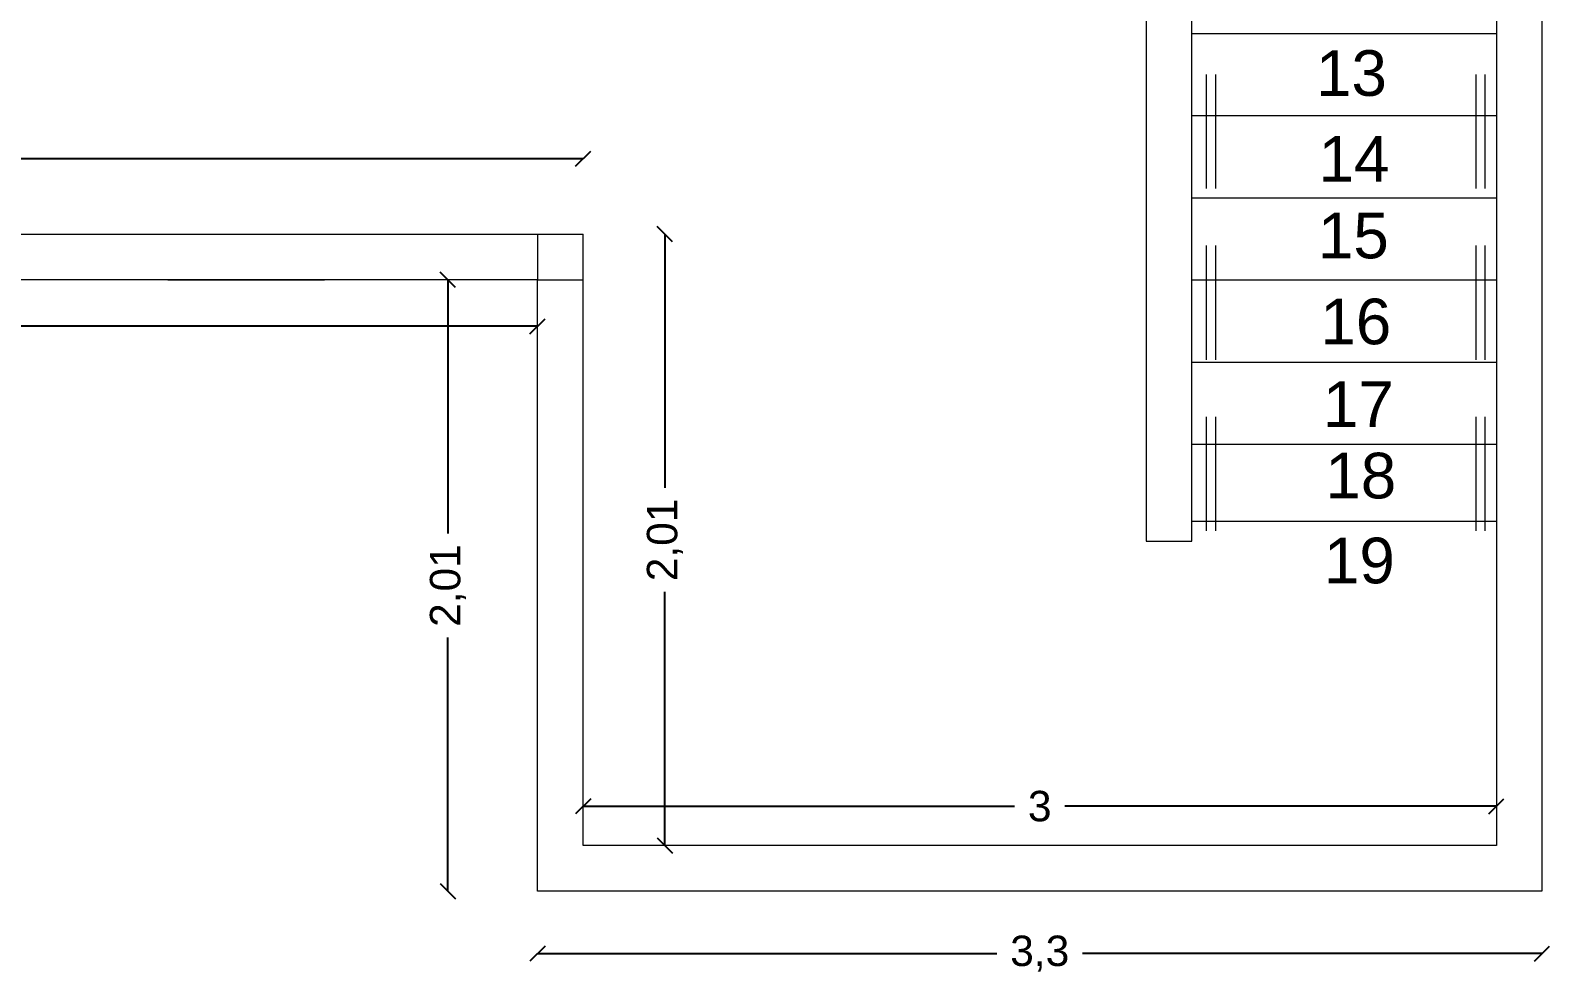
# Model space of a CAD drawing. Header units: metres. Extents: x 1628 to 1845, y 824 to 931.
# Drawn here: x 1648.605 to 1653.596, y 865.499 to 868.599 of the extents above; entities that cross this region are included whole.
import ezdxf

# ---------------------------------------------------------------- set-up
doc = ezdxf.new("R2010")
doc.units = ezdxf.units.M
doc.header["$LTSCALE"] = 0.15
for name, pattern in [('ACAD_ISO02W100', [15, 12, -3]), ('CONTINUO', [0]), ('HIDDEN', [0.375, 0.25, -0.125])]:
    doc.linetypes.add(name, pattern=pattern)
doc.layers.get('0').update_dxf_attribs({"lineweight": 0, "plot": 0})
doc.layers.get('Defpoints').update_dxf_attribs({"lineweight": 0})
for name, color, linetype, lineweight in [('Alvenaria', 170, 'Continuous', 0), ('Cotas', 1, 'Continuous', 0), ('Linhas invisíveis', 6, 'ACAD_ISO02W100', 0), ('Texto', 7, 'Continuous', 0)]:
    doc.layers.add(name, color=color, linetype=linetype, lineweight=lineweight)
doc.styles.add('Lunardi', font='arial.ttf', dxfattribs={"height": 0.15})
doc.styles.get("Standard").update_dxf_attribs({"font": 'arial.ttf'})
doc.dimstyles.new('Lunardi', dxfattribs={"dimtxt": 0.1, "dimasz": 0.05, "dimexe": 0, "dimexo": 0.05, "dimgap": 0.05, "dimtad": 0, "dimzin": 9, "dimtxsty": 'Standard', "dimblk": 'OBLIQUE', "dimcen": 0, "dimse1": 1, "dimse2": 1, "dimclrd": 1, "dimclre": 1, "dimclrt": 1, "dimadec": 0, "dimazin": 0, "dimtfac": 1, "dimtmove": 1, "dimatfit": 2, "dimldrblk": 'OBLIQUE', "dimfxl": 1, "dimarcsym": 0})

# ---------------------------------------------------------------- blocks, each defined once
blk = doc.blocks.new('_Oblique')
at = {"color": 0, "linetype": 'ByBlock', "lineweight": -2}
blk.add_line((-0.5, -0.5), (0.5, 0.5), dxfattribs=at)
blk = doc.blocks.new('*D213')
at = {"layer": 'Cotas', "color": 1, "linetype": 'CONTINUO', "lineweight": -2, "ltscale": 10}
for p, q in [((1649.977, 867.7792), (1649.977, 866.9457)), ((1649.977, 865.7701), (1649.977, 866.6036))]:
    blk.add_line(p, q, dxfattribs=at)
at = {"layer": 'Defpoints', "color": 0, "linetype": 'CONTINUO', "ltscale": 10}
for p in [(1649.977, 867.7792), (1650.2712, 867.7792), (1650.2712, 865.7701)]:
    blk.add_point(p, dxfattribs=at)
at = {"layer": 'Cotas', "color": 1, "linetype": 'CONTINUO', "lineweight": -2, "ltscale": 10, "xscale": 0.05, "yscale": 0.05, "zscale": 0.05}
for p, rotation in [((1649.977, 867.7792), 90), ((1649.977, 865.7701), 270)]:
    blk.add_blockref('_Oblique', p, dxfattribs=dict(at, rotation=rotation))
at = {"layer": 'Cotas', "color": 1, "linetype": 'CONTINUO', "ltscale": 10, "insert": (1649.977, 866.7746), "char_height": 0.1, "attachment_point": 5, "rotation": 90}
blk.add_mtext('2,01', dxfattribs=at)
blk = doc.blocks.new('*D214')
at = {"layer": 'Cotas', "color": 1, "linetype": 'CONTINUO', "lineweight": -2, "ltscale": 10}
for p, q in [((1650.2712, 865.5649), (1651.7802, 865.5649)), ((1653.5712, 865.5649), (1652.0622, 865.5649))]:
    blk.add_line(p, q, dxfattribs=at)
at = {"layer": 'Defpoints', "color": 0, "linetype": 'CONTINUO', "ltscale": 10}
for p in [(1650.2712, 865.7701), (1653.5712, 865.7701), (1653.5712, 865.5649)]:
    blk.add_point(p, dxfattribs=at)
at = {"layer": 'Cotas', "color": 1, "linetype": 'CONTINUO', "lineweight": -2, "ltscale": 10, "xscale": 0.05, "yscale": 0.05, "zscale": 0.05, "rotation": 180}
blk.add_blockref('_Oblique', (1650.2712, 865.5649), dxfattribs=at)
at = {"layer": 'Cotas', "color": 1, "linetype": 'CONTINUO', "lineweight": -2, "ltscale": 10, "xscale": 0.05, "yscale": 0.05, "zscale": 0.05}
blk.add_blockref('_Oblique', (1653.5712, 865.5649), dxfattribs=at)
at = {"layer": 'Cotas', "color": 1, "linetype": 'CONTINUO', "ltscale": 10, "insert": (1651.9212, 865.5649), "char_height": 0.1, "attachment_point": 5}
blk.add_mtext('3,3', dxfattribs=at)
blk = doc.blocks.new('*D215')
at = {"layer": 'Cotas', "color": 1, "linetype": 'CONTINUO', "lineweight": -2, "ltscale": 10}
for p, q in [((1650.4212, 866.0492), (1651.8385, 866.0492)), ((1653.4212, 866.0492), (1652.004, 866.0492))]:
    blk.add_line(p, q, dxfattribs=at)
at = {"layer": 'Defpoints', "color": 0, "linetype": 'CONTINUO', "ltscale": 10}
for p in [(1650.4212, 866.0492), (1650.4212, 865.9201), (1653.4212, 865.9201)]:
    blk.add_point(p, dxfattribs=at)
at = {"layer": 'Cotas', "color": 1, "linetype": 'CONTINUO', "lineweight": -2, "ltscale": 10, "xscale": 0.05, "yscale": 0.05, "zscale": 0.05}
for p, rotation in [((1650.4212, 866.0492), 179.9999999999935), ((1653.4212, 866.0492), 359.9999999999935)]:
    blk.add_blockref('_Oblique', p, dxfattribs=dict(at, rotation=rotation))
at = {"layer": 'Cotas', "color": 1, "linetype": 'CONTINUO', "ltscale": 10, "insert": (1651.9212, 866.0492), "char_height": 0.1, "attachment_point": 5}
blk.add_mtext('3', dxfattribs=at)
blk = doc.blocks.new('*D216')
at = {"layer": 'Cotas', "color": 1, "linetype": 'CONTINUO', "lineweight": -2, "ltscale": 10}
for p, q in [((1650.6898, 867.9292), (1650.6898, 867.0957)), ((1650.6898, 865.9201), (1650.6898, 866.7536))]:
    blk.add_line(p, q, dxfattribs=at)
at = {"layer": 'Defpoints', "color": 0, "linetype": 'CONTINUO', "ltscale": 10}
for p in [(1650.4212, 867.9292), (1650.6898, 867.9292), (1650.4212, 865.9201)]:
    blk.add_point(p, dxfattribs=at)
at = {"layer": 'Cotas', "color": 1, "linetype": 'CONTINUO', "lineweight": -2, "ltscale": 10, "xscale": 0.05, "yscale": 0.05, "zscale": 0.05}
for p, rotation in [((1650.6898, 867.9292), 90), ((1650.6898, 865.9201), 270)]:
    blk.add_blockref('_Oblique', p, dxfattribs=dict(at, rotation=rotation))
at = {"layer": 'Cotas', "color": 1, "linetype": 'CONTINUO', "ltscale": 10, "insert": (1650.6898, 866.9246), "char_height": 0.1, "attachment_point": 5, "rotation": 90}
blk.add_mtext('2,01', dxfattribs=at)
blk = doc.blocks.new('*D217')
at = {"layer": 'Cotas', "color": 1, "linetype": 'CONTINUO', "lineweight": -2, "ltscale": 10}
for p, q in [((1641.2212, 868.1775), (1645.6807, 868.1775)), ((1650.4212, 868.1775), (1645.9617, 868.1775))]:
    blk.add_line(p, q, dxfattribs=at)
at = {"layer": 'Defpoints', "color": 0, "linetype": 'CONTINUO', "ltscale": 10}
for p in [(1641.2212, 868.1775), (1641.2212, 867.9292), (1650.4212, 867.9292)]:
    blk.add_point(p, dxfattribs=at)
at = {"layer": 'Cotas', "color": 1, "linetype": 'CONTINUO', "lineweight": -2, "ltscale": 10, "xscale": 0.05, "yscale": 0.05, "zscale": 0.05, "rotation": 180}
blk.add_blockref('_Oblique', (1641.2212, 868.1775), dxfattribs=at)
at = {"layer": 'Cotas', "color": 1, "linetype": 'CONTINUO', "lineweight": -2, "ltscale": 10, "xscale": 0.05, "yscale": 0.05, "zscale": 0.05}
blk.add_blockref('_Oblique', (1650.4212, 868.1775), dxfattribs=at)
at = {"layer": 'Cotas', "color": 1, "linetype": 'CONTINUO', "ltscale": 10, "insert": (1645.8212, 868.1775), "char_height": 0.1, "attachment_point": 5}
blk.add_mtext('9,2', dxfattribs=at)
blk = doc.blocks.new('*D218')
at = {"layer": 'Cotas', "color": 1, "linetype": 'CONTINUO', "lineweight": -2, "ltscale": 10}
for p, q in [((1641.0712, 867.6267), (1645.5307, 867.6267)), ((1650.2712, 867.6267), (1645.8117, 867.6267))]:
    blk.add_line(p, q, dxfattribs=at)
at = {"layer": 'Defpoints', "color": 0, "linetype": 'CONTINUO', "ltscale": 10}
for p in [(1641.0712, 867.7792), (1650.2712, 867.7792), (1641.0712, 867.6267)]:
    blk.add_point(p, dxfattribs=at)
at = {"layer": 'Cotas', "color": 1, "linetype": 'CONTINUO', "lineweight": -2, "ltscale": 10, "xscale": 0.05, "yscale": 0.05, "zscale": 0.05}
for p, rotation in [((1641.0712, 867.6267), 179.9999999999986), ((1650.2712, 867.6267), 359.9999999999986)]:
    blk.add_blockref('_Oblique', p, dxfattribs=dict(at, rotation=rotation))
at = {"layer": 'Cotas', "color": 1, "linetype": 'CONTINUO', "ltscale": 10, "insert": (1645.6712, 867.6267), "char_height": 0.1, "attachment_point": 5}
blk.add_mtext('9,2', dxfattribs=at)

msp = doc.modelspace()

# ---------------------------------------------------------------- linework, layer by layer
at = {"layer": 'Alvenaria'}
for p, q in [((1652.4212, 866.9201), (1652.4212, 871.8292)), ((1653.4212, 871.8292), (1653.4212, 865.9201)), ((1653.5712, 871.8292), (1653.5712, 865.7701)), ((1652.2712, 869.6292), (1652.2712, 866.9201)), ((1652.4212, 868.5892), (1653.4212, 868.5892)), ((1652.4212, 868.3192), (1653.4212, 868.3192)), ((1652.4212, 868.0492), (1653.4212, 868.0492)), ((1641.0712, 867.9292), (1650.4212, 867.9292)), ((1650.2712, 867.9292), (1650.2712, 867.7792)), ((1650.4212, 865.9201), (1650.4212, 867.9292)), ((1649.0566, 867.7792), (1649.5712, 867.7792)), ((1652.4212, 867.7792), (1653.4212, 867.7792)), ((1652.4212, 867.5092), (1653.4212, 867.5092)), ((1652.4212, 867.2392), (1653.4212, 867.2392)), ((1652.4212, 866.9864), (1653.4212, 866.9864)), ((1653.4212, 865.9201), (1650.4212, 865.9201))]:
    msp.add_line(p, q, dxfattribs=at)
at = {"layer": 'Alvenaria', "ltscale": 10}
for p, q in [((1650.2712, 867.7792), (1641.2212, 867.7792)), ((1650.2712, 867.7792), (1650.4212, 867.7792)), ((1650.2712, 865.7701), (1650.2712, 867.7792)), ((1652.2712, 866.9201), (1652.4212, 866.9201)), ((1653.5712, 865.7701), (1650.2712, 865.7701))]:
    msp.add_line(p, q, dxfattribs=at)
at = {"layer": 'Linhas invisíveis', "color": 6, "linetype": 'HIDDEN', "ltscale": 10}
for p, q in [((1652.4684, 871.8292), (1652.4684, 866.9201)), ((1652.4984, 871.8292), (1652.4984, 866.9201)), ((1653.3536, 871.8292), (1653.3536, 866.9201)), ((1653.3836, 871.8292), (1653.3836, 866.9201))]:
    msp.add_line(p, q, dxfattribs=at)

# ---------------------------------------------------------------- texts
at = {"layer": 'Texto', "char_height": 0.15, "width": 0.258983, "attachment_point": 1, "rotation": 359.9957, "style": 'Lunardi'}
for s, insert in [('13', (1652.8287, 868.534)), ('14', (1652.8369, 868.2516)), ('15', (1652.8348, 868)), ('16', (1652.843, 867.7176)), ('17', (1652.8512, 867.4454)), ('18', (1652.8594, 867.2111)), ('19', (1652.8547, 866.932))]:
    msp.add_mtext(s, dxfattribs=dict(at, insert=insert))

# ---------------------------------------------------------------- dimensions: what is measured, and where the dimension line sits
at = {"layer": 'Cotas', "linetype": 'CONTINUO', "ltscale": 10}
for p1, p2, distance, picture, middle in [((1650.4212, 867.9292), (1641.2212, 867.9292), -0.2483, '*D217', (1645.8212, 868.1775)), ((1650.4212, 865.9201), (1650.4212, 867.9292), -0.2685, '*D216', (1650.6898, 866.9246)), ((1650.2712, 865.7701), (1650.2712, 867.7792), 0.2942, '*D213', (1649.977, 866.7746)), ((1650.2712, 867.7792), (1641.0712, 867.7792), 0.1525, '*D218', (1645.6712, 867.6267)), ((1653.4212, 865.9201), (1650.4212, 865.9201), -0.1291, '*D215', (1651.9212, 866.0492)), ((1650.2712, 865.7701), (1653.5712, 865.7701), -0.2052, '*D214', (1651.9212, 865.5649))]:
    dim = msp.add_aligned_dim(p1=p1, p2=p2, distance=distance, dimstyle='Lunardi', override={"dimfxlon": 1}, dxfattribs=at)
    dim.commit()
    dim.dimension.update_dxf_attribs({"geometry": picture, "text_midpoint": middle})

doc.saveas('drawing.dxf')
